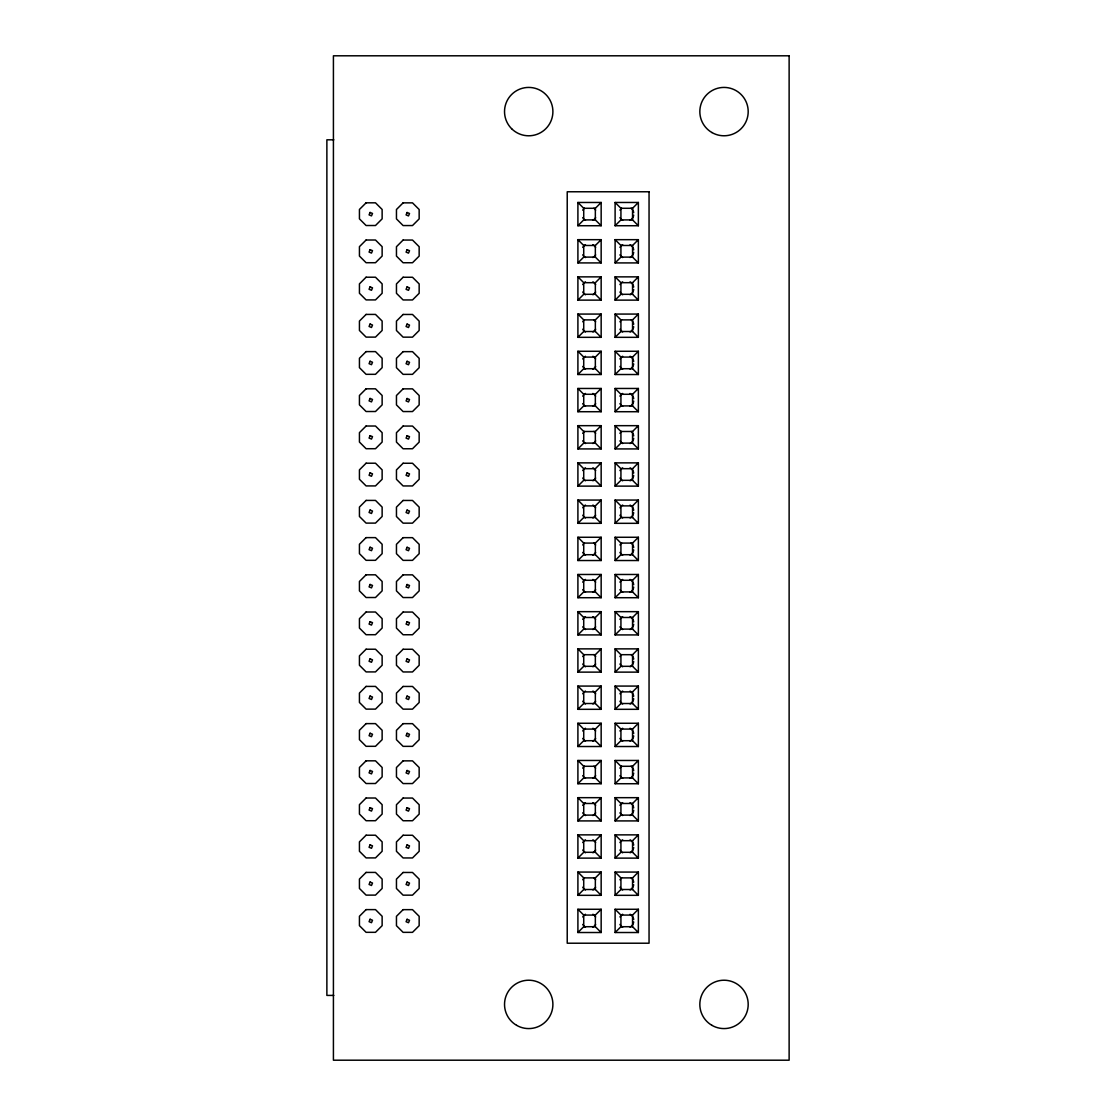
<?xml version="1.0" encoding="UTF-8"?>
<svg xmlns="http://www.w3.org/2000/svg" width="1116" height="1116" viewBox="0 0 1116 1116"><rect width="100%" height="100%" fill="white"/><g stroke="black" fill="none" stroke-linecap="round" stroke-linejoin="round"><path stroke-width="1.5" d="M577.907 225.725L583.724 219.908L595.344 219.908L601.161 225.725L601.161 202.47L577.907 202.47L577.907 225.725L601.161 225.725M577.907 202.47L583.724 208.287L595.344 208.287L601.161 202.47M577.907 262.916L583.724 257.112L595.344 257.112L601.161 262.916L601.161 239.675L577.907 239.675L577.907 262.916L601.161 262.916M577.907 239.675L583.724 245.478L595.344 245.478L601.161 239.675M615.111 225.725L620.928 219.908L632.549 219.908L638.366 225.725L638.366 202.47L615.111 202.47L615.111 225.725L638.366 225.725M615.111 202.47L620.928 208.287L632.549 208.287L638.366 202.47M577.907 300.12L583.724 294.303L595.344 294.303L601.161 300.12L601.161 276.866L577.907 276.866L577.907 300.12L601.161 300.12M577.907 276.866L583.724 282.683L595.344 282.683L601.161 276.866M615.111 262.916L620.928 257.112L632.549 257.112L638.366 262.916L638.366 239.675L615.111 239.675L615.111 262.916L638.366 262.916M615.111 239.675L620.928 245.478L632.549 245.478L638.366 239.675M577.907 337.325L583.724 331.508L595.344 331.508L601.161 337.325L601.161 314.07L577.907 314.07L577.907 337.325L601.161 337.325M577.907 314.07L583.724 319.887L595.344 319.887L601.161 314.07M615.111 300.12L620.928 294.303L632.549 294.303L638.366 300.12L638.366 276.866L615.111 276.866L615.111 300.12L638.366 300.12M615.111 276.866L620.928 282.683L632.549 282.683L638.366 276.866M577.907 374.516L583.724 368.712L583.724 357.078L577.907 351.275L601.161 351.275L601.161 374.516L577.907 374.516L577.907 351.275M583.724 357.078L595.344 357.078L601.161 351.275M615.111 337.325L620.928 331.508L632.549 331.508L638.366 337.325L638.366 314.07L615.111 314.07L615.111 337.325L638.366 337.325M615.111 314.07L620.928 319.887L632.549 319.887L638.366 314.07M577.907 411.72L583.724 405.903L595.344 405.903L601.161 411.72L601.161 388.466L577.907 388.466L577.907 411.72L601.161 411.72M577.907 388.466L583.724 394.283L595.344 394.283L601.161 388.466M615.111 374.516L620.928 368.712L620.928 357.078L615.111 351.275L638.366 351.275L638.366 374.516L615.111 374.516L615.111 351.275M620.928 357.078L632.549 357.078L638.366 351.275M577.907 448.925L583.724 443.108L595.344 443.108L601.161 448.925L577.907 448.925L577.907 425.67L601.161 425.67L601.161 448.925M577.907 425.67L583.724 431.487L595.344 431.487L601.161 425.67M615.111 411.72L620.928 405.903L632.549 405.903L638.366 411.72L638.366 388.466L615.111 388.466L615.111 411.72L638.366 411.72M615.111 388.466L620.928 394.283L632.549 394.283L638.366 388.466M577.907 486.116L583.724 480.312L595.344 480.312L601.161 486.116L577.907 486.116L577.907 462.875L601.161 462.875L601.161 486.116M577.907 462.875L583.724 468.678L595.344 468.678L601.161 462.875M615.111 448.925L620.928 443.108L632.549 443.108L638.366 448.925L615.111 448.925L615.111 425.67L638.366 425.67L638.366 448.925M615.111 425.67L620.928 431.487L632.549 431.487L638.366 425.67M577.907 523.32L583.724 517.503L595.344 517.503L601.161 523.32L577.907 523.32L577.907 500.066L601.161 500.066L601.161 523.32M577.907 500.066L583.724 505.883L595.344 505.883L601.161 500.066M615.111 486.116L620.928 480.312L632.549 480.312L638.366 486.116L615.111 486.116L615.111 462.875L638.366 462.875L638.366 486.116M615.111 462.875L620.928 468.678L632.549 468.678L638.366 462.875M577.907 560.525L583.724 554.708L595.344 554.708L601.161 560.525L601.161 537.27L577.907 537.27L577.907 560.525L601.161 560.525M577.907 537.27L583.724 543.087L595.344 543.087L601.161 537.27M615.111 523.32L620.928 517.503L620.928 505.883L615.111 500.066L638.366 500.066L638.366 523.32L615.111 523.32L615.111 500.066M620.928 505.883L632.549 505.883L638.366 500.066M577.907 597.716L583.724 591.912L595.344 591.912L601.161 597.716L577.907 597.716L577.907 574.475L601.161 574.475L601.161 597.716M577.907 574.475L583.724 580.278L595.344 580.278L601.161 574.475M615.111 560.525L620.928 554.708L632.549 554.708L638.366 560.525L638.366 537.27L615.111 537.27L615.111 560.525L638.366 560.525M615.111 537.27L620.928 543.087L632.549 543.087L638.366 537.27M577.907 634.92L583.724 629.103L583.724 617.483L577.907 611.666L601.161 611.666L601.161 634.92L577.907 634.92L577.907 611.666M583.724 617.483L595.344 617.483L601.161 611.666M615.111 597.716L620.928 591.912L632.549 591.912L638.366 597.716L615.111 597.716L615.111 574.475L638.366 574.475L638.366 597.716M632.549 591.912L632.549 580.278L638.366 574.475M577.907 672.125L583.724 666.308L583.724 654.687L577.907 648.87L601.161 648.87L601.161 672.125L577.907 672.125L577.907 648.87M583.724 654.687L595.344 654.687L601.161 648.87M615.111 634.92L620.928 629.103L632.549 629.103L638.366 634.92L615.111 634.92L615.111 611.666L638.366 611.666L638.366 634.92M615.111 611.666L620.928 617.483L632.549 617.483L638.366 611.666M577.907 709.316L583.724 703.512L583.724 691.878L577.907 686.075L601.161 686.075L601.161 709.316L577.907 709.316L577.907 686.075M583.724 691.878L595.344 691.878L601.161 686.075M615.111 672.125L620.928 666.308L632.549 666.308L638.366 672.125L615.111 672.125L615.111 648.87L638.366 648.87L638.366 672.125M615.111 648.87L620.928 654.687L632.549 654.687L638.366 648.87M577.907 746.52L583.724 740.703L595.344 740.703L601.161 746.52L577.907 746.52L577.907 723.266L601.161 723.266L601.161 746.52M577.907 723.266L583.724 729.083L595.344 729.083L601.161 723.266M615.111 709.316L620.928 703.512L632.549 703.512L638.366 709.316L615.111 709.316L615.111 686.075L638.366 686.075L638.366 709.316M615.111 686.075L620.928 691.878L632.549 691.878L638.366 686.075M577.907 783.725L583.724 777.908L595.344 777.908L601.161 783.725L577.907 783.725L577.907 760.47L601.161 760.47L601.161 783.725M577.907 760.47L583.724 766.287L595.344 766.287L601.161 760.47M615.111 746.52L620.928 740.703L632.549 740.703L638.366 746.52L638.366 723.266L615.111 723.266L615.111 746.52L638.366 746.52M615.111 723.266L620.928 729.083L632.549 729.083L638.366 723.266M577.907 820.916L583.724 815.112L583.724 803.478L577.907 797.675L601.161 797.675L601.161 820.916L577.907 820.916L577.907 797.675M601.161 820.916L595.344 815.112L595.344 803.478L601.161 797.675M615.111 783.725L620.928 777.908L632.549 777.908L638.366 783.725L638.366 760.47L615.111 760.47L615.111 783.725L638.366 783.725M615.111 760.47L620.928 766.287L632.549 766.287L638.366 760.47M577.907 858.12L583.724 852.303L595.344 852.303L601.161 858.12L577.907 858.12L577.907 834.866L601.161 834.866L601.161 858.12M577.907 834.866L583.724 840.683L595.344 840.683L601.161 834.866M615.111 820.916L620.928 815.112L620.928 803.478L615.111 797.675L638.366 797.675L638.366 820.916L615.111 820.916L615.111 797.675M638.366 820.916L632.549 815.112L632.549 803.478L638.366 797.675M577.907 895.325L583.724 889.508L595.344 889.508L601.161 895.325L577.907 895.325L577.907 872.07L601.161 872.07L601.161 895.325M577.907 872.07L583.724 877.887L595.344 877.887L601.161 872.07M615.111 858.12L620.928 852.303L632.549 852.303L638.366 858.12L638.366 834.866L615.111 834.866L615.111 858.12L638.366 858.12M615.111 834.866L620.928 840.683L632.549 840.683L638.366 834.866M577.907 932.516L583.724 926.712L583.724 915.078L577.907 909.275L601.161 909.275L601.161 932.516L577.907 932.516L577.907 909.275M601.161 932.516L595.344 926.712L595.344 915.078L601.161 909.275M615.111 895.325L620.928 889.508L632.549 889.508L638.366 895.325L638.366 872.07L615.111 872.07L615.111 895.325L638.366 895.325M615.111 872.07L620.928 877.887L632.549 877.887L638.366 872.07M615.111 932.516L620.928 926.712L620.928 915.078L615.111 909.275L638.366 909.275L638.366 932.516L615.111 932.516L615.111 909.275M638.366 932.516L632.549 926.712L632.549 915.078L638.366 909.275M333.81 139.807L326.876 139.807L326.876 995.416L333.81 995.416M583.724 368.712L595.344 368.712L601.161 374.516M620.928 368.712L632.549 368.712L638.366 374.516M620.928 517.503L632.549 517.503L638.366 523.32M615.111 574.475L620.928 580.278L632.549 580.278M583.724 629.103L595.344 629.103L601.161 634.92M583.724 666.308L595.344 666.308L601.161 672.125M583.724 703.512L595.344 703.512L601.161 709.316M583.724 803.478L595.344 803.478M620.928 803.478L632.549 803.478M583.724 815.112L595.344 815.112M620.928 815.112L632.549 815.112M583.724 915.078L595.344 915.078M620.928 915.078L632.549 915.078M583.724 926.712L595.344 926.712M620.928 926.712L632.549 926.712M632.549 208.287L632.549 219.908M632.549 245.478L632.549 257.112M632.549 282.683L632.549 294.303M632.549 319.887L632.549 331.508M632.549 357.078L632.549 368.712M632.549 394.283L632.549 405.903M632.549 431.487L632.549 443.108M632.549 468.678L632.549 480.312M632.549 505.883L632.549 517.503M632.549 543.087L632.549 554.708M632.549 617.483L632.549 629.103M632.549 654.687L632.549 666.308M632.549 691.878L632.549 703.512M632.549 729.083L632.549 740.703M632.549 766.287L632.549 777.908M632.549 840.683L632.549 852.303M632.549 877.887L632.549 889.508M620.928 208.287L620.928 219.908M620.928 245.478L620.928 257.112M620.928 282.683L620.928 294.303M620.928 319.887L620.928 331.508M620.928 394.283L620.928 405.903M620.928 431.487L620.928 443.108M620.928 468.678L620.928 480.312M620.928 543.087L620.928 554.708M620.928 580.278L620.928 591.912M620.928 617.483L620.928 629.103M620.928 654.687L620.928 666.308M620.928 691.878L620.928 703.512M620.928 729.083L620.928 740.703M620.928 766.287L620.928 777.908M620.928 840.683L620.928 852.303M620.928 877.887L620.928 889.508M595.344 208.287L595.344 219.908M595.344 245.478L595.344 257.112M595.344 282.683L595.344 294.303M595.344 319.887L595.344 331.508M595.344 357.078L595.344 368.712M595.344 394.283L595.344 405.903M595.344 431.487L595.344 443.108M595.344 468.678L595.344 480.312M595.344 505.883L595.344 517.503M595.344 543.087L595.344 554.708M595.344 580.278L595.344 591.912M595.344 617.483L595.344 629.103M595.344 654.687L595.344 666.308M595.344 691.878L595.344 703.512M595.344 729.083L595.344 740.703M595.344 766.287L595.344 777.908M595.344 840.683L595.344 852.303M595.344 877.887L595.344 889.508M583.724 208.287L583.724 219.908M583.724 245.478L583.724 257.112M583.724 282.683L583.724 294.303M583.724 319.887L583.724 331.508M583.724 394.283L583.724 405.903M583.724 431.487L583.724 443.108M583.724 468.678L583.724 480.312M583.724 505.883L583.724 517.503M583.724 543.087L583.724 554.708M583.724 580.278L583.724 591.912M583.724 729.083L583.724 740.703M583.724 766.287L583.724 777.908M583.724 840.683L583.724 852.303M583.724 877.887L583.724 889.508M595.623 664.02A7.435 7.435 0 0 1 592.889 666.74M585.454 666.74A7.435 7.435 0 0 1 582.733 664.02M582.733 656.585A7.435 7.435 0 0 1 584.407 654.59M593.949 654.59A7.435 7.435 0 0 1 595.623 656.585M633.707 661.579A7.435 7.435 0 0 1 630.094 666.74M622.658 666.74A7.435 7.435 0 0 1 619.938 664.02M619.938 656.585A7.435 7.435 0 0 1 621.598 654.59M631.154 654.59A7.435 7.435 0 0 1 633.707 659.026M595.623 626.815A7.435 7.435 0 0 1 592.889 629.55M585.454 629.55A7.435 7.435 0 0 1 582.733 626.815M582.733 619.38A7.435 7.435 0 0 1 585.454 616.66M592.889 616.66A7.435 7.435 0 0 1 595.623 619.38M633.707 624.374A7.435 7.435 0 0 1 630.094 629.55M622.658 629.55A7.435 7.435 0 0 1 619.938 626.815M619.938 619.38A7.435 7.435 0 0 1 622.658 616.66M630.094 616.66A7.435 7.435 0 0 1 633.707 621.821M595.623 589.625A7.435 7.435 0 0 1 592.889 592.345M585.454 592.345A7.435 7.435 0 0 1 582.733 589.625M582.733 582.175A7.435 7.435 0 0 1 585.454 579.455M592.889 579.455A7.435 7.435 0 0 1 595.623 582.175M633.707 549.979A7.435 7.435 0 0 1 630.094 555.14M622.658 555.14A7.435 7.435 0 0 1 619.938 552.42M619.938 544.985A7.435 7.435 0 0 1 621.598 542.99M631.154 542.99A7.435 7.435 0 0 1 633.707 547.426M633.707 587.183A7.435 7.435 0 0 1 630.094 592.345M622.658 592.345A7.435 7.435 0 0 1 619.938 589.625M619.938 582.175A7.435 7.435 0 0 1 622.658 579.455M630.094 579.455A7.435 7.435 0 0 1 633.707 584.617M595.623 812.825A7.435 7.435 0 0 1 592.889 815.545M585.454 815.545A7.435 7.435 0 0 1 582.733 812.825M582.733 805.375A7.435 7.435 0 0 1 585.454 802.655M592.889 802.655A7.435 7.435 0 0 1 595.623 805.375M595.623 552.42A7.435 7.435 0 0 1 592.889 555.14M585.454 555.14A7.435 7.435 0 0 1 582.733 552.42M582.733 544.985A7.435 7.435 0 0 1 584.407 542.99M593.949 542.99A7.435 7.435 0 0 1 595.623 544.985M633.707 921.983A7.435 7.435 0 0 1 630.094 927.145M622.658 927.145A7.435 7.435 0 0 1 619.938 924.425M619.938 916.975A7.435 7.435 0 0 1 622.658 914.255M630.094 914.255A7.435 7.435 0 0 1 633.707 919.417M633.707 773.179A7.435 7.435 0 0 1 630.094 778.34M622.658 778.34A7.435 7.435 0 0 1 619.938 775.62M619.938 768.185A7.435 7.435 0 0 1 621.598 766.19M631.154 766.19A7.435 7.435 0 0 1 633.707 770.626M633.707 512.774A7.435 7.435 0 0 1 630.094 517.95M622.658 517.95A7.435 7.435 0 0 1 619.938 515.215M619.938 507.78A7.435 7.435 0 0 1 622.658 505.06M630.094 505.06A7.435 7.435 0 0 1 633.707 510.221M633.707 698.783A7.435 7.435 0 0 1 630.094 703.945M622.658 703.945A7.435 7.435 0 0 1 619.938 701.225M619.938 693.775A7.435 7.435 0 0 1 622.658 691.055M630.094 691.055A7.435 7.435 0 0 1 633.707 696.217M595.623 775.62A7.435 7.435 0 0 1 592.889 778.34M585.454 778.34A7.435 7.435 0 0 1 582.733 775.62M582.733 768.185A7.435 7.435 0 0 1 584.407 766.19M593.949 766.19A7.435 7.435 0 0 1 595.623 768.185M633.707 326.779A7.435 7.435 0 0 1 630.094 331.94M622.658 331.94A7.435 7.435 0 0 1 619.938 329.22M619.938 321.785A7.435 7.435 0 0 1 621.598 319.79M631.154 319.79A7.435 7.435 0 0 1 633.707 324.226M633.707 363.983A7.435 7.435 0 0 1 630.094 369.145M622.658 369.145A7.435 7.435 0 0 1 619.938 366.425M619.938 358.975A7.435 7.435 0 0 1 622.658 356.255M630.094 356.255A7.435 7.435 0 0 1 633.707 361.417M595.623 738.415A7.435 7.435 0 0 1 592.889 741.15M585.454 741.15A7.435 7.435 0 0 1 582.733 738.415M582.733 730.98A7.435 7.435 0 0 1 585.454 728.26M592.889 728.26A7.435 7.435 0 0 1 595.623 730.98M595.623 701.225A7.435 7.435 0 0 1 592.889 703.945M585.454 703.945A7.435 7.435 0 0 1 582.733 701.225M582.733 693.775A7.435 7.435 0 0 1 585.454 691.055M592.889 691.055A7.435 7.435 0 0 1 595.623 693.775M595.623 366.425A7.435 7.435 0 0 1 592.889 369.145M585.454 369.145A7.435 7.435 0 0 1 582.733 366.425M582.733 358.975A7.435 7.435 0 0 1 585.454 356.255M592.889 356.255A7.435 7.435 0 0 1 595.623 358.975M633.707 810.383A7.435 7.435 0 0 1 630.094 815.545M622.658 815.545A7.435 7.435 0 0 1 619.938 812.825M619.938 805.375A7.435 7.435 0 0 1 622.658 802.655M630.094 802.655A7.435 7.435 0 0 1 633.707 807.817M595.623 515.215A7.435 7.435 0 0 1 592.889 517.95M585.454 517.95A7.435 7.435 0 0 1 582.733 515.215M582.733 507.78A7.435 7.435 0 0 1 585.454 505.06M592.889 505.06A7.435 7.435 0 0 1 595.623 507.78M633.707 475.583A7.435 7.435 0 0 1 630.094 480.745M622.658 480.745A7.435 7.435 0 0 1 619.938 478.025M619.938 470.575A7.435 7.435 0 0 1 622.658 467.855M630.094 467.855A7.435 7.435 0 0 1 633.707 473.017M633.707 735.974A7.435 7.435 0 0 1 630.094 741.15M622.658 741.15A7.435 7.435 0 0 1 619.938 738.415M619.938 730.98A7.435 7.435 0 0 1 622.658 728.26M630.094 728.26A7.435 7.435 0 0 1 633.707 733.421M595.623 329.22A7.435 7.435 0 0 1 592.889 331.94M585.454 331.94A7.435 7.435 0 0 1 582.733 329.22M582.733 321.785A7.435 7.435 0 0 1 584.407 319.79M593.949 319.79A7.435 7.435 0 0 1 595.623 321.785M633.707 289.574A7.435 7.435 0 0 1 630.094 294.75M622.658 294.75A7.435 7.435 0 0 1 619.938 292.015M619.938 284.58A7.435 7.435 0 0 1 622.658 281.86M630.094 281.86A7.435 7.435 0 0 1 633.707 287.021M595.623 292.015A7.435 7.435 0 0 1 592.889 294.75M585.454 294.75A7.435 7.435 0 0 1 582.733 292.015M582.733 284.58A7.435 7.435 0 0 1 585.454 281.86M592.889 281.86A7.435 7.435 0 0 1 595.623 284.58M633.707 252.383A7.435 7.435 0 0 1 630.094 257.545M622.658 257.545A7.435 7.435 0 0 1 619.938 254.825M619.938 247.375A7.435 7.435 0 0 1 622.658 244.655M630.094 244.655A7.435 7.435 0 0 1 633.707 249.817M595.623 254.825A7.435 7.435 0 0 1 592.889 257.545M585.454 257.545A7.435 7.435 0 0 1 582.733 254.825M582.733 247.375A7.435 7.435 0 0 1 585.454 244.655M592.889 244.655A7.435 7.435 0 0 1 595.623 247.375M633.707 215.179A7.435 7.435 0 0 1 630.094 220.34M622.658 220.34A7.435 7.435 0 0 1 619.938 217.62M619.938 210.185A7.435 7.435 0 0 1 621.598 208.19M631.154 208.19A7.435 7.435 0 0 1 633.707 212.626M595.623 217.62A7.435 7.435 0 0 1 592.889 220.34M585.454 220.34A7.435 7.435 0 0 1 582.733 217.62M582.733 210.185A7.435 7.435 0 0 1 584.407 208.19M593.949 208.19A7.435 7.435 0 0 1 595.623 210.185M595.623 850.015A7.435 7.435 0 0 1 592.889 852.75M585.454 852.75A7.435 7.435 0 0 1 582.733 850.015M582.733 842.58A7.435 7.435 0 0 1 585.454 839.86M592.889 839.86A7.435 7.435 0 0 1 595.623 842.58M595.623 403.615A7.435 7.435 0 0 1 592.889 406.35M585.454 406.35A7.435 7.435 0 0 1 582.733 403.615M582.733 396.18A7.435 7.435 0 0 1 585.454 393.46M592.889 393.46A7.435 7.435 0 0 1 595.623 396.18M633.707 401.174A7.435 7.435 0 0 1 630.094 406.35M622.658 406.35A7.435 7.435 0 0 1 619.938 403.615M619.938 396.18A7.435 7.435 0 0 1 622.658 393.46M630.094 393.46A7.435 7.435 0 0 1 633.707 398.621M595.623 440.82A7.435 7.435 0 0 1 592.889 443.54M585.454 443.54A7.435 7.435 0 0 1 582.733 440.82M582.733 433.385A7.435 7.435 0 0 1 584.407 431.39M593.949 431.39A7.435 7.435 0 0 1 595.623 433.385M633.707 438.379A7.435 7.435 0 0 1 630.094 443.54M622.658 443.54A7.435 7.435 0 0 1 619.938 440.82M619.938 433.385A7.435 7.435 0 0 1 621.598 431.39M631.154 431.39A7.435 7.435 0 0 1 633.707 435.826M595.623 478.025A7.435 7.435 0 0 1 592.889 480.745M585.454 480.745A7.435 7.435 0 0 1 582.733 478.025M582.733 470.575A7.435 7.435 0 0 1 585.454 467.855M592.889 467.855A7.435 7.435 0 0 1 595.623 470.575M633.707 847.574A7.435 7.435 0 0 1 630.094 852.75M622.658 852.75A7.435 7.435 0 0 1 619.938 850.015M619.938 842.58A7.435 7.435 0 0 1 622.658 839.86M630.094 839.86A7.435 7.435 0 0 1 633.707 845.021M595.623 887.22A7.435 7.435 0 0 1 592.889 889.94M585.454 889.94A7.435 7.435 0 0 1 582.733 887.22M582.733 879.785A7.435 7.435 0 0 1 584.407 877.79M593.949 877.79A7.435 7.435 0 0 1 595.623 879.785M633.707 884.779A7.435 7.435 0 0 1 630.094 889.94M622.658 889.94A7.435 7.435 0 0 1 619.938 887.22M619.938 879.785A7.435 7.435 0 0 1 621.598 877.79M631.154 877.79A7.435 7.435 0 0 1 633.707 882.226M595.623 924.425A7.435 7.435 0 0 1 592.889 927.145M585.454 927.145A7.435 7.435 0 0 1 582.733 924.425M582.733 916.975A7.435 7.435 0 0 1 585.454 914.255M592.889 914.255A7.435 7.435 0 0 1 595.623 916.975M366.09 202.819L359.436 209.459L359.436 218.862L366.09 225.516L375.492 225.516L382.132 218.862L382.132 209.459L375.492 202.819L366.09 202.819M370.08 212.445L369.075 214.872L371.502 215.876L372.507 213.449L370.08 212.445M366.09 240.01L359.436 246.664L359.436 256.066L366.09 262.72L375.492 262.72L382.132 256.066L382.132 246.664L375.492 240.01L366.09 240.01M403.099 202.861L396.459 209.501L396.459 218.903L403.099 225.558L412.501 225.558L419.156 218.903L419.156 209.501L412.501 202.861L403.099 202.861M407.089 212.486L406.085 214.914L408.512 215.918L409.516 213.491L407.089 212.486M370.08 249.649L369.075 252.076L371.502 253.081L372.507 250.654L370.08 249.649M403.099 240.052L396.459 246.706L396.459 256.108L403.099 262.748L412.501 262.748L419.156 256.108L419.156 246.706L412.501 240.052L403.099 240.052M366.09 277.214L359.436 283.869L359.436 293.271L366.09 299.911L375.492 299.911L382.132 293.271L382.132 283.869L375.492 277.214L366.09 277.214M370.08 286.84L369.075 289.281L371.502 290.286L372.507 287.858L370.08 286.84M407.089 249.691L406.085 252.118L408.512 253.123L409.516 250.695L407.089 249.691M403.099 277.256L396.459 283.91L396.459 293.313L403.099 299.953L412.501 299.953L419.156 293.313L419.156 283.91L412.501 277.256L403.099 277.256M366.09 314.419L359.436 321.059L359.436 330.462L366.09 337.116L375.492 337.116L382.132 330.462L382.132 321.059L375.492 314.419L366.09 314.419M370.08 324.045L369.075 326.472L371.502 327.476L372.507 325.049L370.08 324.045M407.089 286.882L406.085 289.323L408.512 290.327L409.516 287.9L407.089 286.882M403.099 314.461L396.459 321.101L396.459 330.503L403.099 337.158L412.501 337.158L419.156 330.503L419.156 321.101L412.501 314.461L403.099 314.461M366.09 351.61L359.436 358.264L359.436 367.666L366.09 374.32L375.492 374.32L382.132 367.666L382.132 358.264L375.492 351.61L366.09 351.61M370.08 361.249L369.075 363.676L371.502 364.681L372.507 362.254L370.08 361.249M407.089 324.086L406.085 326.514L408.512 327.518L409.516 325.091L407.089 324.086M403.099 351.652L396.459 358.306L396.459 367.708L403.099 374.348L412.501 374.348L419.156 367.708L419.156 358.306L412.501 351.652L403.099 351.652M366.09 388.814L359.436 395.469L359.436 404.871L366.09 411.511L375.492 411.511L382.132 404.871L382.132 395.469L375.492 388.814L366.09 388.814M370.08 398.44L369.075 400.881L371.502 401.886L372.507 399.458L370.08 398.44M407.089 361.291L406.085 363.718L408.512 364.723L409.516 362.295L407.089 361.291M366.09 426.019L359.436 432.659L359.436 442.062L366.09 448.716L375.492 448.716L382.132 442.062L382.132 432.659L375.492 426.019L366.09 426.019M403.099 388.856L396.459 395.51L396.459 404.913L403.099 411.553L412.501 411.553L419.156 404.913L419.156 395.51L412.501 388.856L403.099 388.856M370.08 435.645L369.075 438.072L371.502 439.076L372.507 436.649L370.08 435.645M407.089 398.482L406.085 400.923L408.512 401.927L409.516 399.5L407.089 398.482M366.09 463.21L359.436 469.864L359.436 479.266L366.09 485.92L375.492 485.92L382.132 479.266L382.132 469.864L375.492 463.21L366.09 463.21M403.099 426.061L396.459 432.701L396.459 442.103L403.099 448.758L412.501 448.758L419.156 442.103L419.156 432.701L412.501 426.061L403.099 426.061M407.089 435.686L406.085 438.114L408.512 439.118L409.516 436.691L407.089 435.686M370.08 472.849L369.075 475.276L371.502 476.281L372.507 473.854L370.08 472.849M366.09 500.414L359.436 507.069L359.436 516.471L366.09 523.111L375.492 523.111L382.132 516.471L382.132 507.069L375.492 500.414L366.09 500.414M403.099 463.252L396.459 469.906L396.459 479.308L403.099 485.948L412.501 485.948L419.156 479.308L419.156 469.906L412.501 463.252L403.099 463.252M407.089 472.891L406.085 475.318L408.512 476.323L409.516 473.895L407.089 472.891M370.08 510.04L369.075 512.481L371.502 513.486L372.507 511.058L370.08 510.04M366.09 537.619L359.436 544.259L359.436 553.662L366.09 560.316L375.492 560.316L382.132 553.662L382.132 544.259L375.492 537.619L366.09 537.619M403.099 500.456L396.459 507.11L396.459 516.513L403.099 523.153L412.501 523.153L419.156 516.513L419.156 507.11L412.501 500.456L403.099 500.456M407.089 510.082L406.085 512.523L408.512 513.527L409.516 511.1L407.089 510.082M370.08 547.245L369.075 549.672L371.502 550.676L372.507 548.249L370.08 547.245M403.099 537.661L396.459 544.301L396.459 553.703L403.099 560.358L412.501 560.358L419.156 553.703L419.156 544.301L412.501 537.661L403.099 537.661M366.09 574.81L359.436 581.464L359.436 590.866L366.09 597.52L375.492 597.52L382.132 590.866L382.132 581.464L375.492 574.81L366.09 574.81M370.08 584.449L369.075 586.876L371.502 587.881L372.507 585.454L370.08 584.449M407.089 547.286L406.085 549.714L408.512 550.718L409.516 548.291L407.089 547.286M403.099 574.852L396.459 581.506L396.459 590.908L403.099 597.548L412.501 597.548L419.156 590.908L419.156 581.506L412.501 574.852L403.099 574.852M366.09 612.014L359.436 618.669L359.436 628.071L366.09 634.711L375.492 634.711L382.132 628.071L382.132 618.669L375.492 612.014L366.09 612.014M370.08 621.64L369.075 624.081L371.502 625.086L372.507 622.658L370.08 621.64M407.089 584.491L406.085 586.918L408.512 587.923L409.516 585.495L407.089 584.491M403.099 612.056L396.459 618.71L396.459 628.113L403.099 634.753L412.501 634.753L419.156 628.113L419.156 618.71L412.501 612.056L403.099 612.056M366.09 649.219L359.436 655.859L359.436 665.262L366.09 671.916L375.492 671.916L382.132 665.262L382.132 655.859L375.492 649.219L366.09 649.219M370.08 658.845L369.075 661.272L371.502 662.276L372.507 659.849L370.08 658.845M407.089 621.682L406.085 624.123L408.512 625.127L409.516 622.7L407.089 621.682M366.09 686.41L359.436 693.064L359.436 702.466L366.09 709.12L375.492 709.12L382.132 702.466L382.132 693.064L375.492 686.41L366.09 686.41M403.099 649.261L396.459 655.901L396.459 665.303L403.099 671.958L412.501 671.958L419.156 665.303L419.156 655.901L412.501 649.261L403.099 649.261M370.08 696.049L369.075 698.476L371.502 699.481L372.507 697.054L370.08 696.049M407.089 658.886L406.085 661.314L408.512 662.318L409.516 659.891L407.089 658.886M366.09 723.614L359.436 730.269L359.436 739.671L366.09 746.311L375.492 746.311L382.132 739.671L382.132 730.269L375.492 723.614L366.09 723.614M403.099 686.452L396.459 693.106L396.459 702.508L403.099 709.148L412.501 709.148L419.156 702.508L419.156 693.106L412.501 686.452L403.099 686.452M407.089 696.091L406.085 698.518L408.512 699.523L409.516 697.095L407.089 696.091M370.08 733.24L369.075 735.681L371.502 736.686L372.507 734.258L370.08 733.24M366.09 760.819L359.436 767.459L359.436 776.862L366.09 783.516L375.492 783.516L382.132 776.862L382.132 767.459L375.492 760.819L366.09 760.819M403.099 723.656L396.459 730.31L396.459 739.713L403.099 746.353L412.501 746.353L419.156 739.713L419.156 730.31L412.501 723.656L403.099 723.656M407.089 733.282L406.085 735.723L408.512 736.727L409.516 734.3L407.089 733.282M370.08 770.445L369.075 772.872L371.502 773.876L372.507 771.449L370.08 770.445M366.09 798.01L359.436 804.664L359.436 814.066L366.09 820.72L375.492 820.72L382.132 814.066L382.132 804.664L375.492 798.01L366.09 798.01M403.099 760.861L396.459 767.501L396.459 776.903L403.099 783.558L412.501 783.558L419.156 776.903L419.156 767.501L412.501 760.861L403.099 760.861M407.089 770.486L406.085 772.914L408.512 773.918L409.516 771.491L407.089 770.486M370.08 807.649L369.075 810.077L371.502 811.081L372.507 808.654L370.08 807.649M403.099 798.052L396.459 804.706L396.459 814.108L403.099 820.748L412.501 820.748L419.156 814.108L419.156 804.706L412.501 798.052L403.099 798.052M366.09 835.214L359.436 841.869L359.436 851.271L366.09 857.911L375.492 857.911L382.132 851.271L382.132 841.869L375.492 835.214L366.09 835.214M370.08 844.84L369.075 847.281L371.502 848.286L372.507 845.858L370.08 844.84M407.089 807.691L406.085 810.118L408.512 811.123L409.516 808.695L407.089 807.691M403.099 835.256L396.459 841.91L396.459 851.313L403.099 857.953L412.501 857.953L419.156 851.313L419.156 841.91L412.501 835.256L403.099 835.256M366.09 872.419L359.436 879.059L359.436 888.462L366.09 895.116L375.492 895.116L382.132 888.462L382.132 879.059L375.492 872.419L366.09 872.419M370.08 882.045L369.075 884.472L371.502 885.476L372.507 883.049L370.08 882.045M407.089 844.882L406.085 847.323L408.512 848.327L409.516 845.9L407.089 844.882M403.099 872.461L396.459 879.101L396.459 888.503L403.099 895.158L412.501 895.158L419.156 888.503L419.156 879.101L412.501 872.461L403.099 872.461M366.09 909.61L359.436 916.264L359.436 925.666L366.09 932.32L375.492 932.32L382.132 925.666L382.132 916.264L375.492 909.61L366.09 909.61M370.08 919.249L369.075 921.677L371.502 922.681L372.507 920.254L370.08 919.249M407.089 882.086L406.085 884.514L408.512 885.518L409.516 883.091L407.089 882.086M403.099 909.652L396.459 916.306L396.459 925.708L403.099 932.348L412.501 932.348L419.156 925.708L419.156 916.306L412.501 909.652L403.099 909.652M407.089 919.291L406.085 921.718L408.512 922.723L409.516 920.295L407.089 919.291M789.124 55.8L333.419 55.8L333.419 1060.2L789.124 1060.2L789.124 55.8M649.052 191.771L567.221 191.771L567.221 943.215L649.052 943.215L649.052 191.771M516.624 1025.339A24.175 24.175 0 0 0 552.894 1004.4A24.175 24.175 0 0 0 516.624 983.461A24.175 24.175 0 0 0 516.624 1025.339M511.616 128.703A24.175 24.175 0 0 0 552.071 117.864A24.175 24.175 0 0 0 522.455 88.248A24.175 24.175 0 0 0 511.616 128.703M711.924 1025.339A24.175 24.175 0 0 0 748.194 1004.4A24.175 24.175 0 0 0 711.924 983.461A24.175 24.175 0 0 0 711.924 1025.339M711.924 132.539A24.175 24.175 0 0 0 748.194 111.6A24.175 24.175 0 0 0 711.924 90.661A24.175 24.175 0 0 0 711.924 132.539"/></g></svg>
